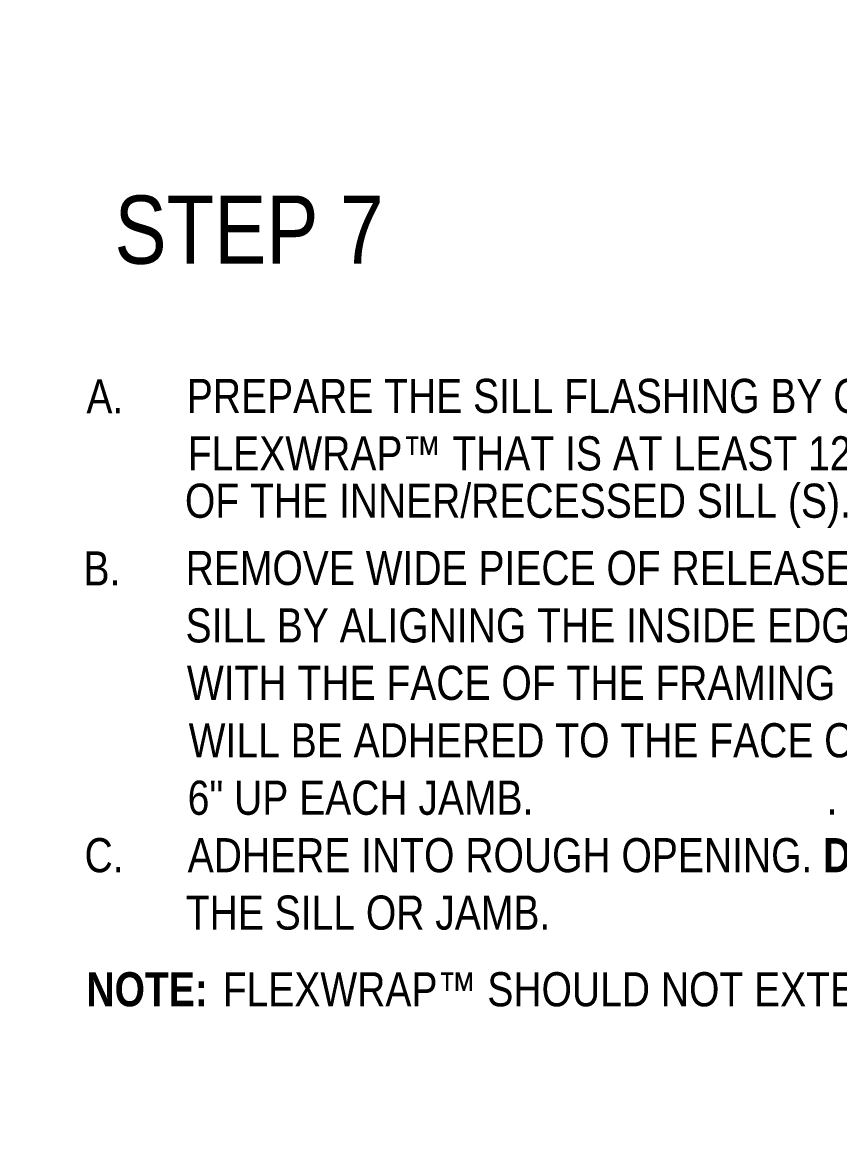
# Model space of a CAD drawing. Header units: inches. Extents: x -22 to 84, y -21 to 19.
# Drawn here: x -8.15 to -4.41, y 3.75 to 8.9 of the extents above; entities that cross this region are included whole.
import ezdxf

# ---------------------------------------------------------------- set-up
doc = ezdxf.new("R2010")
doc.units = ezdxf.units.IN
doc.header["$MEASUREMENT"] = 0
doc.layers.add('.ATI-TEXT', color=7, linetype='Continuous', lineweight=0)
doc.layers.add('G-ANNO-TTLB', color=7, linetype='Continuous', lineweight=0)

# ---------------------------------------------------------------- blocks, each defined once
blk = doc.blocks.new('Block_317')
at = {"layer": '.ATI-TEXT', "char_height": 0.2, "attachment_point": 7}
for s, insert in [('\\C18;\\c0;\\FArial Narrow|b0|i0|c1;\\H0.156250;\\W1.000000;PREPARE THE SILL FLASHING BY CUTTING A PIECE OF', (-7.3965, 7.1098)), ('\\C18;\\c0;\\FArial Narrow|b0|i0|c1;\\H0.156250;\\W1.000000;A.', (-7.8567, 7.1098)), ('\\C18;\\c0;\\FArial Narrow|b0|i0|c1;\\H0.156250;\\W1.000000;FLEXWRAP™ THAT IS AT LEAST 12" LONGER THAN THE WIDTH', (-7.3924, 6.8466)), ('\\C18;\\c0;\\FArial Narrow|b0|i0|c1;\\H0.156250;\\W1.000000;OF THE INNER/RECESSED SILL (S).', (-7.405, 6.5848)), ('\\C18;\\c0;\\FArial Narrow|b0|i0|c1;\\H0.156250;\\W1.000000;B.', (-7.8699, 6.3216)), ('\\C18;\\c0;\\FArial Narrow|b0|i0|c1;\\H0.156250;\\W1.000000;REMOVE WIDE PIECE OF RELEASE PAPER. POSITION ON HORIZONTAL', (-7.4017, 6.3216)), ('\\C18;\\c0;\\FArial Narrow|b0|i0|c1;\\H0.156250;\\W1.000000;SILL BY ALIGNING THE INSIDE EDGE OF THE NARROW RELEASE PAPER ', (-7.4021, 6.0584)), ('\\C18;\\c0;\\FArial Narrow|b0|i0|c1;\\H0.156250;\\W1.000000;WITH THE FACE OF THE FRAMING TO ENSURE 2"-3" OF THE FLEXWRAP™ ', (-7.396, 5.7952)), ('\\C18;\\c0;\\FArial Narrow|b0|i0|c1;\\H0.156250;\\W1.000000;WILL BE ADHERED TO THE FACE OF THE FRAMING WITH A MINIMUM OF', (-7.3879, 5.532)), ('\\C18;\\c0;\\FArial Narrow|b0|i0|c1;\\H0.156250;\\W1.000000;6" UP EACH JAMB.                           .', (-7.3924, 5.2688)), ('\\C18;\\c0;\\FArial Narrow|b0|i0|c1;\\H0.156250;\\W1.000000;C.', (-7.8652, 5.0056)), ('\\C18;\\c0;\\FArial Narrow|b0|i0|c1;\\H0.156250;\\W1.000000;ADHERE INTO ROUGH OPENING. \\FArial Narrow Bold|b1|i0|c1;DO NOT STRETCH\\FArial Narrow|b0|i0|c1; MATERIAL ALONG', (-7.3924, 5.0056)), ('\\C18;\\c0;\\FArial Narrow|b0|i0|c1;\\H0.156250;\\W1.000000;THE SILL OR JAMB. ', (-7.4011, 4.7425)), ('\\C18;\\c0;\\FArial Narrow Bold|b1|i0|c1;\\H0.156250;\\W1.000000;NOTE:\\FArial Narrow|b0|i0|c1; ', (-7.8567, 4.3913)), ('\\C18;\\c0;\\FArial Narrow|b0|i0|c1;\\H0.156250;\\W1.000000;FLEXWRAP™ SHOULD NOT EXTEND/TRANSITION ONTO THE OUTER SILL.', (-7.2318, 4.3913))]:
    blk.add_mtext(s, dxfattribs=dict(at, insert=insert))

msp = doc.modelspace()

# ---------------------------------------------------------------- hatches: boundary and pattern name
at = {"layer": 'G-ANNO-TTLB', "true_color": 0xff00ff, "transparency": 33554687}
h = msp.add_hatch(color=6, dxfattribs=at)
edge = h.paths.add_edge_path()
edge.add_spline(control_points=[(19.9156, -15.0652), (19.9156, -15.0652), (-20.7721, -15.0652), (-20.7721, -15.0652), (-20.7721, -15.0652), (-20.7721, 19.0598), (-20.7721, 19.0598), (-20.7721, 19.0598), (19.9156, 19.0598), (19.9156, 19.0598), (19.9156, 19.0598), (19.9156, -15.0652), (19.9156, -15.0652)], knot_values=[0, 0, 0, 0, 1, 1, 1, 2, 2, 2, 3, 3, 3, 4, 4, 4, 4], degree=3, periodic=0)
edge = h.paths.add_edge_path()
edge.add_spline(control_points=[(-20.6471, 18.9348), (-20.6471, 18.9348), (-20.6471, -14.9402), (-20.6471, -14.9402), (-20.6471, -14.9402), (19.7906, -14.9402), (19.7906, -14.9402), (19.7906, -14.9402), (19.7906, 18.9348), (19.7906, 18.9348), (19.7906, 18.9348), (-20.6471, 18.9348), (-20.6471, 18.9348)], knot_values=[0, 0, 0, 0, 1, 1, 1, 2, 2, 2, 3, 3, 3, 4, 4, 4, 4], degree=3, periodic=0)
edge.add_line((-20.6471, 18.9348), (-20.6471, 18.9348))

# ---------------------------------------------------------------- linework, layer by layer
at = {"layer": 'G-ANNO-TTLB'}
for points in [[(19.9156, -15.0652), (19.9156, -15.0652), (-20.7721, -15.0652), (-20.7721, -15.0652), (-20.7721, -15.0652), (-20.7721, 19.0598), (-20.7721, 19.0598), (-20.7721, 19.0598), (19.9156, 19.0598), (19.9156, 19.0598), (19.9156, 19.0598), (19.9156, -15.0652), (19.9156, -15.0652)], [(-20.6471, 18.9348), (-20.6471, 18.9348), (-20.6471, -14.9402), (-20.6471, -14.9402), (-20.6471, -14.9402), (19.7906, -14.9402), (19.7906, -14.9402), (19.7906, -14.9402), (19.7906, 18.9348), (19.7906, 18.9348), (19.7906, 18.9348), (-20.6471, 18.9348), (-20.6471, 18.9348)]]:
    msp.add_open_spline(points, degree=3, knots=[0, 0, 0, 0, 1, 1, 1, 2, 2, 2, 3, 3, 3, 4, 4, 4, 4], dxfattribs=at)

# ---------------------------------------------------------------- block references
at = {"layer": '.ATI-TEXT'}
msp.add_blockref('Block_317', (0, 0), dxfattribs=at)

# ---------------------------------------------------------------- texts
at = {"layer": '.ATI-TEXT', "insert": (-7.7278, 7.7912), "char_height": 0.2, "attachment_point": 7}
msp.add_mtext('\\C18;\\c0;\\FArial Narrow|b0|i0|c1;\\H0.312500;\\W1.000000;STEP 7', dxfattribs=at)

doc.saveas('drawing.dxf')
